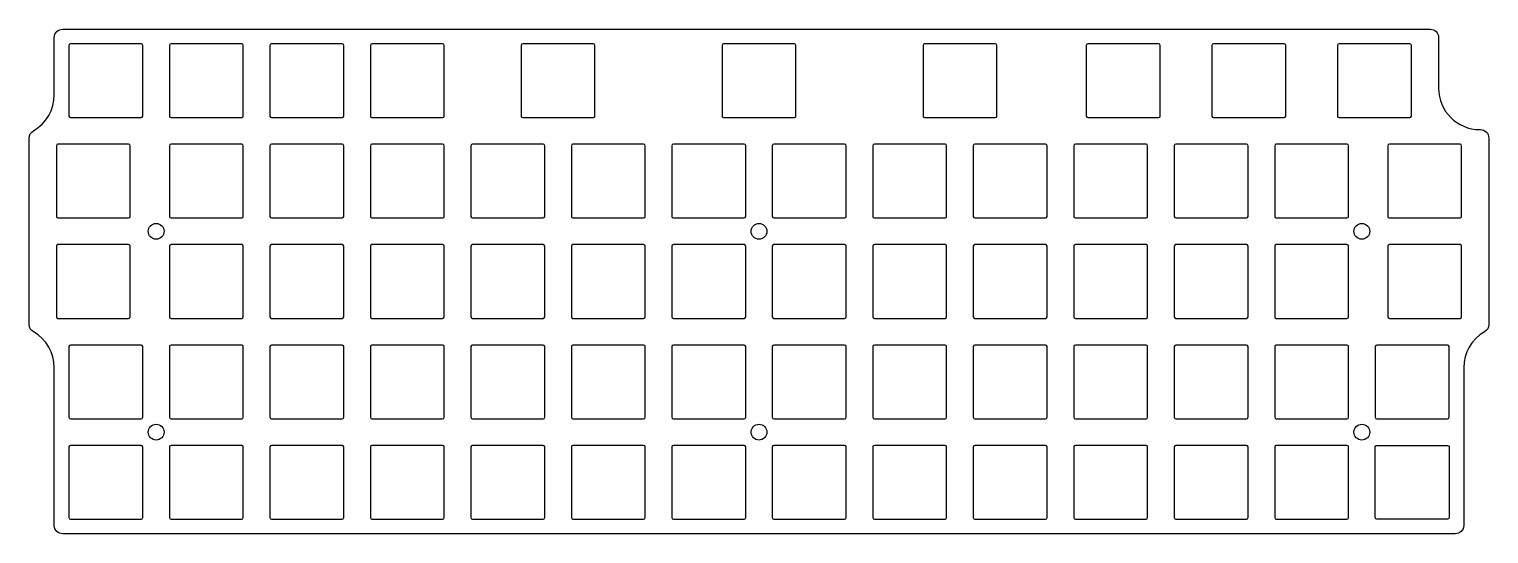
# Model space of a CAD drawing. Header units: millimetres. Extents: x -243 to 34, y -10 to 86.
import ezdxf

# ---------------------------------------------------------------- set-up
doc = ezdxf.new("R2010")
doc.units = ezdxf.units.MM
doc.layers.get('0').update_dxf_attribs({"linetype": 'CONTINUOUS'})

msp = doc.modelspace()

# ---------------------------------------------------------------- linework, layer by layer
for points in [[(-238.375, -8.175), (-238.375, 21.71952, 0.269175736), (-242.33115, 28.53571, -0.269175736), (-243.1375, 29.925), (-243.1375, 65.325, -0.269175736), (-242.33115, 66.71429, 0.269175736), (-238.375, 73.53048), (-238.375, 84.375, -0.414213562), (-236.775, 85.975), (22.4625, 85.975, -0.414213562), (24.0625, 84.375), (24.0625, 74.775, 0.414213562), (31.9125, 66.925), (31.9875, 66.925, -0.414213562), (33.5875, 65.325), (33.5875, 29.925, -0.269175736), (32.78115, 28.53571, 0.269175736), (28.825, 21.71952), (28.825, -8.175, -0.414213562), (27.225, -9.775), (-236.775, -9.775, -0.414213562)], [(-235.3, 69.2), (-221.9, 69.2, 0.414213562), (-221.6, 69.5), (-221.6, 82.9, 0.414213562), (-221.9, 83.2), (-235.3, 83.2, 0.414213562), (-235.6, 82.9), (-235.6, 69.5, 0.414213562)], [(-216.55, 82.9), (-216.55, 69.5, 0.414213562), (-216.25, 69.2), (-202.85, 69.2, 0.414213562), (-202.55, 69.5), (-202.55, 82.9, 0.414213562), (-202.85, 83.2), (-216.25, 83.2, 0.414213562)], [(-197.5, 82.9), (-197.5, 69.5, 0.414213562), (-197.2, 69.2), (-183.8, 69.2, 0.414213562), (-183.5, 69.5), (-183.5, 82.9, 0.414213562), (-183.8, 83.2), (-197.2, 83.2, 0.414213562)], [(-164.45, 82.9, 0.414213562), (-164.75, 83.2), (-178.15, 83.2, 0.414213562), (-178.45, 82.9), (-178.45, 69.5, 0.414213562), (-178.15, 69.2), (-164.75, 69.2, 0.414213562), (-164.45, 69.5)], [(-149.575, 83.2, 0.414213562), (-149.875, 82.9), (-149.875, 69.5, 0.414213562), (-149.575, 69.2), (-136.175, 69.2, 0.414213562), (-135.875, 69.5), (-135.875, 82.9, 0.414213562), (-136.175, 83.2)], [(-98.075, 69.2, 0.414213562), (-97.775, 69.5), (-97.775, 82.9, 0.414213562), (-98.075, 83.2), (-111.475, 83.2, 0.414213562), (-111.775, 82.9), (-111.775, 69.5, 0.414213562), (-111.475, 69.2)], [(-73.375, 69.2), (-59.975, 69.2, 0.414213562), (-59.675, 69.5), (-59.675, 82.9, 0.414213562), (-59.975, 83.2), (-73.375, 83.2, 0.414213562), (-73.675, 82.9), (-73.675, 69.5, 0.414213562)], [(-42.71875, 82.9), (-42.71875, 69.5, 0.414213562), (-42.41875, 69.2), (-29.01875, 69.2, 0.414213562), (-28.71875, 69.5), (-28.71875, 82.9, 0.414213562), (-29.01875, 83.2), (-42.41875, 83.2, 0.414213562)], [(-4.90625, 69.5), (-4.90625, 82.9, 0.414213562), (-5.20625, 83.2), (-18.60625, 83.2, 0.414213562), (-18.90625, 82.9), (-18.90625, 69.5, 0.414213562), (-18.60625, 69.2), (-5.20625, 69.2, 0.414213562)], [(5.20625, 69.2), (18.60625, 69.2, 0.414213562), (18.90625, 69.5), (18.90625, 82.9, 0.414213562), (18.60625, 83.2), (5.20625, 83.2, 0.414213562), (4.90625, 82.9), (4.90625, 69.5, 0.414213562)], [(-237.68125, 64.15, 0.414213562), (-237.98125, 63.85), (-237.98125, 50.45, 0.414213562), (-237.68125, 50.15), (-224.28125, 50.15, 0.414213562), (-223.98125, 50.45), (-223.98125, 63.85, 0.414213562), (-224.28125, 64.15)], [(-216.25, 64.15, 0.414213562), (-216.55, 63.85), (-216.55, 50.45, 0.414213562), (-216.25, 50.15), (-202.85, 50.15, 0.414213562), (-202.55, 50.45), (-202.55, 63.85, 0.414213562), (-202.85, 64.15)], [(-197.2, 50.15), (-183.8, 50.15, 0.414213562), (-183.5, 50.45), (-183.5, 63.85, 0.414213562), (-183.8, 64.15), (-197.2, 64.15, 0.414213562), (-197.5, 63.85), (-197.5, 50.45, 0.414213562)], [(-164.45, 50.45), (-164.45, 63.85, 0.414213562), (-164.75, 64.15), (-178.15, 64.15, 0.414213562), (-178.45, 63.85), (-178.45, 50.45, 0.414213562), (-178.15, 50.15), (-164.75, 50.15, 0.414213562)], [(-145.7, 64.15), (-159.1, 64.15, 0.414213562), (-159.4, 63.85), (-159.4, 50.45, 0.414213562), (-159.1, 50.15), (-145.7, 50.15, 0.414213562), (-145.4, 50.45), (-145.4, 63.85, 0.414213562)], [(-126.35, 50.45), (-126.35, 63.85, 0.414213562), (-126.65, 64.15), (-140.05, 64.15, 0.414213562), (-140.35, 63.85), (-140.35, 50.45, 0.414213562), (-140.05, 50.15), (-126.65, 50.15, 0.414213562)], [(-107.6, 50.15, 0.414213562), (-107.3, 50.45), (-107.3, 63.85, 0.414213562), (-107.6, 64.15), (-121, 64.15, 0.414213562), (-121.3, 63.85), (-121.3, 50.45, 0.414213562), (-121, 50.15)], [(-88.55, 64.15), (-101.95, 64.15, 0.414213562), (-102.25, 63.85), (-102.25, 50.45, 0.414213562), (-101.95, 50.15), (-88.55, 50.15, 0.414213562), (-88.25, 50.45), (-88.25, 63.85, 0.414213562)], [(-69.2, 63.85, 0.414213562), (-69.5, 64.15), (-82.9, 64.15, 0.414213562), (-83.2, 63.85), (-83.2, 50.45, 0.414213562), (-82.9, 50.15), (-69.5, 50.15, 0.414213562), (-69.2, 50.45)], [(-63.85, 50.15), (-50.45, 50.15, 0.414213562), (-50.15, 50.45), (-50.15, 63.85, 0.414213562), (-50.45, 64.15), (-63.85, 64.15, 0.414213562), (-64.15, 63.85), (-64.15, 50.45, 0.414213562)], [(-44.8, 64.15, 0.414213562), (-45.1, 63.85), (-45.1, 50.45, 0.414213562), (-44.8, 50.15), (-31.4, 50.15, 0.414213562), (-31.1, 50.45), (-31.1, 63.85, 0.414213562), (-31.4, 64.15)], [(-26.05, 63.85), (-26.05, 50.45, 0.414213562), (-25.75, 50.15), (-12.35, 50.15, 0.414213562), (-12.05, 50.45), (-12.05, 63.85, 0.414213562), (-12.35, 64.15), (-25.75, 64.15, 0.414213562)], [(-6.7, 64.15, 0.414213562), (-7, 63.85), (-7, 50.45, 0.414213562), (-6.7, 50.15), (6.7, 50.15, 0.414213562), (7, 50.45), (7, 63.85, 0.414213562), (6.7, 64.15)], [(28.13125, 50.15, 0.414213562), (28.43125, 50.45), (28.43125, 63.85, 0.414213562), (28.13125, 64.15), (14.73125, 64.15, 0.414213562), (14.43125, 63.85), (14.43125, 50.45, 0.414213562), (14.73125, 50.15)], [(-223.98125, 44.8, 0.414213562), (-224.28125, 45.1), (-237.68125, 45.1, 0.414213562), (-237.98125, 44.8), (-237.98125, 31.4, 0.414213562), (-237.68125, 31.1), (-224.28125, 31.1, 0.414213562), (-223.98125, 31.4)], [(-216.55, 44.8), (-216.55, 31.4, 0.414213562), (-216.25, 31.1), (-202.85, 31.1, 0.414213562), (-202.55, 31.4), (-202.55, 44.8, 0.414213562), (-202.85, 45.1), (-216.25, 45.1, 0.414213562)], [(-183.8, 31.1, 0.414213562), (-183.5, 31.4), (-183.5, 44.8, 0.414213562), (-183.8, 45.1), (-197.2, 45.1, 0.414213562), (-197.5, 44.8), (-197.5, 31.4, 0.414213562), (-197.2, 31.1)], [(-164.45, 44.8, 0.414213562), (-164.75, 45.1), (-178.15, 45.1, 0.414213562), (-178.45, 44.8), (-178.45, 31.4, 0.414213562), (-178.15, 31.1), (-164.75, 31.1, 0.414213562), (-164.45, 31.4)], [(-159.4, 44.8), (-159.4, 31.4, 0.414213562), (-159.1, 31.1), (-145.7, 31.1, 0.414213562), (-145.4, 31.4), (-145.4, 44.8, 0.414213562), (-145.7, 45.1), (-159.1, 45.1, 0.414213562)], [(-140.05, 45.1, 0.414213562), (-140.35, 44.8), (-140.35, 31.4, 0.414213562), (-140.05, 31.1), (-126.65, 31.1, 0.414213562), (-126.35, 31.4), (-126.35, 44.8, 0.414213562), (-126.65, 45.1)], [(-107.3, 44.8, 0.414213562), (-107.6, 45.1), (-121, 45.1, 0.414213562), (-121.3, 44.8), (-121.3, 31.4, 0.414213562), (-121, 31.1), (-107.6, 31.1, 0.414213562), (-107.3, 31.4)], [(-101.95, 31.1), (-88.55, 31.1, 0.414213562), (-88.25, 31.4), (-88.25, 44.8, 0.414213562), (-88.55, 45.1), (-101.95, 45.1, 0.414213562), (-102.25, 44.8), (-102.25, 31.4, 0.414213562)], [(-69.5, 45.1), (-82.9, 45.1, 0.414213562), (-83.2, 44.8), (-83.2, 31.4, 0.414213562), (-82.9, 31.1), (-69.5, 31.1, 0.414213562), (-69.2, 31.4), (-69.2, 44.8, 0.414213562)], [(-64.15, 31.4, 0.414213562), (-63.85, 31.1), (-50.45, 31.1, 0.414213562), (-50.15, 31.4), (-50.15, 44.8, 0.414213562), (-50.45, 45.1), (-63.85, 45.1, 0.414213562), (-64.15, 44.8)], [(-31.4, 31.1, 0.414213562), (-31.1, 31.4), (-31.1, 44.8, 0.414213562), (-31.4, 45.1), (-44.8, 45.1, 0.414213562), (-45.1, 44.8), (-45.1, 31.4, 0.414213562), (-44.8, 31.1)], [(-12.05, 31.4), (-12.05, 44.8, 0.414213562), (-12.35, 45.1), (-25.75, 45.1, 0.414213562), (-26.05, 44.8), (-26.05, 31.4, 0.414213562), (-25.75, 31.1), (-12.35, 31.1, 0.414213562)], [(6.7, 31.1, 0.414213562), (7, 31.4), (7, 44.8, 0.414213562), (6.7, 45.1), (-6.7, 45.1, 0.414213562), (-7, 44.8), (-7, 31.4, 0.414213562), (-6.7, 31.1)], [(14.73125, 45.1, 0.414213562), (14.43125, 44.8), (14.43125, 31.4, 0.414213562), (14.73125, 31.1), (28.13125, 31.1, 0.414213562), (28.43125, 31.4), (28.43125, 44.8, 0.414213562), (28.13125, 45.1)], [(-221.9, 26.05), (-235.3, 26.05, 0.414213562), (-235.6, 25.75), (-235.6, 12.35, 0.414213562), (-235.3, 12.05), (-221.9, 12.05, 0.414213562), (-221.6, 12.35), (-221.6, 25.75, 0.414213562)], [(-216.55, 25.75), (-216.55, 12.35, 0.414213562), (-216.25, 12.05), (-202.85, 12.05, 0.414213562), (-202.55, 12.35), (-202.55, 25.75, 0.414213562), (-202.85, 26.05), (-216.25, 26.05, 0.414213562)], [(-183.5, 25.75, 0.414213562), (-183.8, 26.05), (-197.2, 26.05, 0.414213562), (-197.5, 25.75), (-197.5, 12.35, 0.414213562), (-197.2, 12.05), (-183.8, 12.05, 0.414213562), (-183.5, 12.35)], [(-164.45, 12.35), (-164.45, 25.75, 0.414213562), (-164.75, 26.05), (-178.15, 26.05, 0.414213562), (-178.45, 25.75), (-178.45, 12.35, 0.414213562), (-178.15, 12.05), (-164.75, 12.05, 0.414213562)], [(-145.4, 25.75, 0.414213562), (-145.7, 26.05), (-159.1, 26.05, 0.414213562), (-159.4, 25.75), (-159.4, 12.35, 0.414213562), (-159.1, 12.05), (-145.7, 12.05, 0.414213562), (-145.4, 12.35)], [(-126.35, 25.75, 0.414213562), (-126.65, 26.05), (-140.05, 26.05, 0.414213562), (-140.35, 25.75), (-140.35, 12.35, 0.414213562), (-140.05, 12.05), (-126.65, 12.05, 0.414213562), (-126.35, 12.35)], [(-107.6, 26.05), (-121, 26.05, 0.414213562), (-121.3, 25.75), (-121.3, 12.35, 0.414213562), (-121, 12.05), (-107.6, 12.05, 0.414213562), (-107.3, 12.35), (-107.3, 25.75, 0.414213562)], [(-88.55, 26.05), (-101.95, 26.05, 0.414213562), (-102.25, 25.75), (-102.25, 12.35, 0.414213562), (-101.95, 12.05), (-88.55, 12.05, 0.414213562), (-88.25, 12.35), (-88.25, 25.75, 0.414213562)], [(-69.5, 12.05, 0.414213562), (-69.2, 12.35), (-69.2, 25.75, 0.414213562), (-69.5, 26.05), (-82.9, 26.05, 0.414213562), (-83.2, 25.75), (-83.2, 12.35, 0.414213562), (-82.9, 12.05)], [(-50.45, 12.05, 0.414213562), (-50.15, 12.35), (-50.15, 25.75, 0.414213562), (-50.45, 26.05), (-63.85, 26.05, 0.414213562), (-64.15, 25.75), (-64.15, 12.35, 0.414213562), (-63.85, 12.05)], [(-31.1, 12.35), (-31.1, 25.75, 0.414213562), (-31.4, 26.05), (-44.8, 26.05, 0.414213562), (-45.1, 25.75), (-45.1, 12.35, 0.414213562), (-44.8, 12.05), (-31.4, 12.05, 0.414213562)], [(-26.05, 12.35, 0.414213562), (-25.75, 12.05), (-12.35, 12.05, 0.414213562), (-12.05, 12.35), (-12.05, 25.75, 0.414213562), (-12.35, 26.05), (-25.75, 26.05, 0.414213562), (-26.05, 25.75)], [(-7, 25.75), (-7, 12.35, 0.414213562), (-6.7, 12.05), (6.7, 12.05, 0.414213562), (7, 12.35), (7, 25.75, 0.414213562), (6.7, 26.05), (-6.7, 26.05, 0.414213562)], [(12.35, 26.05, 0.414213562), (12.05, 25.75), (12.05, 12.35, 0.414213562), (12.35, 12.05), (25.75, 12.05, 0.414213562), (26.05, 12.35), (26.05, 25.75, 0.414213562), (25.75, 26.05)], [(-221.9, 7), (-235.3, 7, 0.414213562), (-235.6, 6.7), (-235.6, -6.7, 0.414213562), (-235.3, -7), (-221.9, -7, 0.414213562), (-221.6, -6.7), (-221.6, 6.7, 0.414213562)], [(-202.55, -6.7), (-202.55, 6.7, 0.414213562), (-202.85, 7), (-216.25, 7, 0.414213562), (-216.55, 6.7), (-216.55, -6.7, 0.414213562), (-216.25, -7), (-202.85, -7, 0.414213562)], [(-197.2, -7), (-183.8, -7, 0.414213562), (-183.5, -6.7), (-183.5, 6.7, 0.414213562), (-183.8, 7), (-197.2, 7, 0.414213562), (-197.5, 6.7), (-197.5, -6.7, 0.414213562)], [(-164.45, 6.7, 0.414213562), (-164.75, 7), (-178.15, 7, 0.414213562), (-178.45, 6.7), (-178.45, -6.7, 0.414213562), (-178.15, -7), (-164.75, -7, 0.414213562), (-164.45, -6.7)], [(-159.1, 7, 0.414213562), (-159.4, 6.7), (-159.4, -6.7, 0.414213562), (-159.1, -7), (-145.7, -7, 0.414213562), (-145.4, -6.7), (-145.4, 6.7, 0.414213562), (-145.7, 7)], [(-140.05, 7, 0.414213562), (-140.35, 6.7), (-140.35, -6.7, 0.414213562), (-140.05, -7), (-126.65, -7, 0.414213562), (-126.35, -6.7), (-126.35, 6.7, 0.414213562), (-126.65, 7)], [(-107.3, 6.7, 0.414213562), (-107.6, 7), (-121, 7, 0.414213562), (-121.3, 6.7), (-121.3, -6.7, 0.414213562), (-121, -7), (-107.6, -7, 0.414213562), (-107.3, -6.7)], [(-88.25, 6.7, 0.414213562), (-88.55, 7), (-101.95, 7, 0.414213562), (-102.25, 6.7), (-102.25, -6.7, 0.414213562), (-101.95, -7), (-88.55, -7, 0.414213562), (-88.25, -6.7)], [(-82.9, -7), (-69.5, -7, 0.414213562), (-69.2, -6.7), (-69.2, 6.7, 0.414213562), (-69.5, 7), (-82.9, 7, 0.414213562), (-83.2, 6.7), (-83.2, -6.7, 0.414213562)], [(-64.15, 6.7), (-64.15, -6.7, 0.414213562), (-63.85, -7), (-50.45, -7, 0.414213562), (-50.15, -6.7), (-50.15, 6.7, 0.414213562), (-50.45, 7), (-63.85, 7, 0.414213562)], [(-45.1, 6.7), (-45.1, -6.7, 0.414213562), (-44.8, -7), (-31.4, -7, 0.414213562), (-31.1, -6.7), (-31.1, 6.7, 0.414213562), (-31.4, 7), (-44.8, 7, 0.414213562)], [(-25.75, -7), (-12.35, -7, 0.414213562), (-12.05, -6.7), (-12.05, 6.7, 0.414213562), (-12.35, 7), (-25.75, 7, 0.414213562), (-26.05, 6.7), (-26.05, -6.7, 0.414213562)], [(7, 6.7, 0.414213562), (6.7, 7), (-6.7, 7, 0.414213562), (-7, 6.7), (-7, -6.7, 0.414213562), (-6.7, -7), (6.7, -7, 0.414213562), (7, -6.7)], [(12.35, -7, -0.414213562), (12.05, -6.7), (12.05, 6.7, -0.414213562), (12.35, 7), (25.75, 7, -0.414213562), (26.05, 6.7), (26.05, -6.7, -0.414213562), (25.75, -7)]]:
    msp.add_lwpolyline(points, format="xyb", close=True)
for centre in [(-219.075, 47.625), (-104.775, 47.625), (9.525, 47.625), (-219.075, 9.525), (-104.775, 9.525), (9.525, 9.525)]:
    msp.add_circle(centre, 1.5)

doc.saveas('drawing.dxf')
